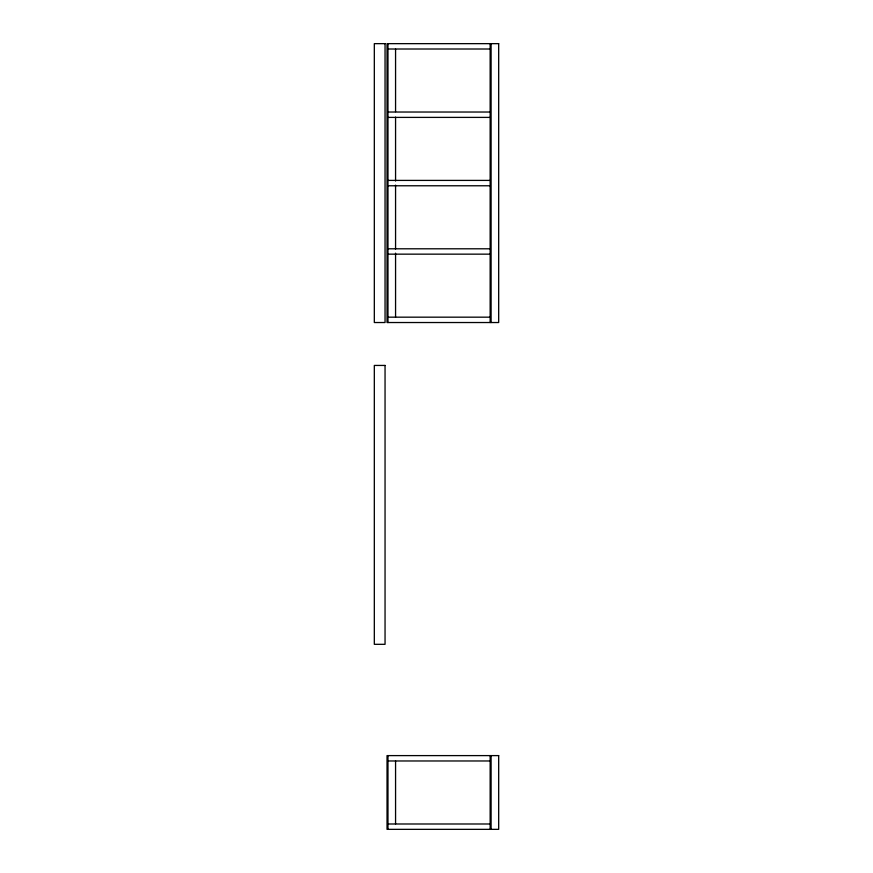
<?xml version="1.0" encoding="UTF-8"?>
<svg xmlns="http://www.w3.org/2000/svg" width="873" height="873" viewBox="0 0 873 873"><rect width="100%" height="100%" fill="white"/><g stroke="black" fill="none" stroke-linecap="round" stroke-linejoin="round"><path stroke-width="1.31" d="M387.983 49.008L490.146 49.008M387.983 112.028L490.146 112.028M387.983 117.397L490.146 117.397M387.983 180.405L490.146 180.405M387.983 185.774L490.146 185.774M387.983 248.794L490.146 248.794M387.983 254.152L490.146 254.152M387.983 317.172L490.146 317.172M387.983 760.972L490.146 760.972M387.983 823.992L490.146 823.992M491.095 43.65L491.095 322.53M491.095 755.603L491.095 829.35M490.146 43.65L490.146 322.53M490.146 755.603L490.146 829.35M395.567 49.095L395.567 111.668M395.567 117.113L395.567 181.049M395.567 185.131L395.567 249.067M395.567 253.148L395.567 317.095M395.567 760.972L395.567 823.992M387.983 43.65L387.983 322.53M387.983 755.603L387.983 829.35M385.048 43.65L374.321 43.65L374.321 322.53L385.048 322.53L385.048 43.65M498.679 43.65L387.034 43.65L387.034 322.53L498.679 322.53L498.679 43.65M385.048 365.438L374.321 365.438L374.321 644.318L385.048 644.318L385.048 365.438M498.679 755.603L387.034 755.603L387.034 829.35L498.679 829.35L498.679 755.603"/></g></svg>
